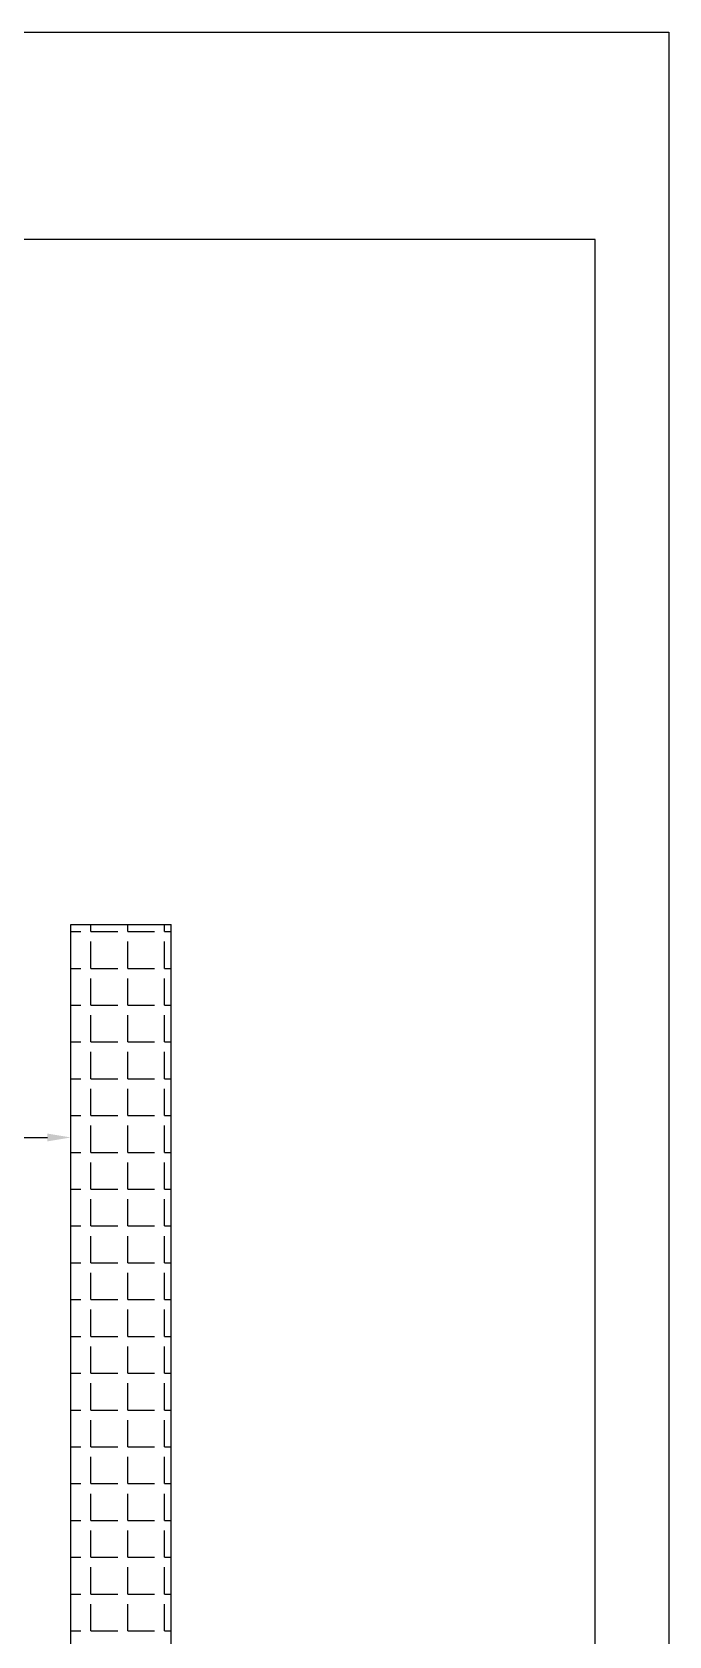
# Model space of a CAD drawing. Extents: x -4069 to -3649, y -4303 to -3709.
# Drawn here: x -3744 to -3648.9, y -3948.5 to -3708.9 of the extents above; entities that cross this region are included whole.
import ezdxf

# ---------------------------------------------------------------- set-up
doc = ezdxf.new("R2010")
doc.units = 0
doc.header["$LTSCALE"] = 7
doc.layers.get('0').update_dxf_attribs({"color": 2, "linetype": 'CONTINUOUS'})
for name, color, linetype in [('D', 2, 'CONTINUOUS'), ('DIM', 2, 'CONTINUOUS'), ('HT', 3, 'CONTINUOUS')]:
    doc.layers.add(name, color=color, linetype=linetype)

msp = doc.modelspace()

# ---------------------------------------------------------------- linework, layer by layer
at = {"color": 4}
for p, q in [((-3659.87288, -3739.89074), (-4034.87288, -3739.89074)), ((-3659.87288, -4288.89074), (-3659.87288, -3739.89074))]:
    msp.add_line(p, q, dxfattribs=at)
at = {"layer": 'D'}
msp.add_lwpolyline([(-4068.87288, -3708.89074), (-3648.87288, -3708.89074), (-3648.87288, -4302.89074), (-4068.87288, -4302.89074)], close=True, dxfattribs=at)
at = {"layer": 'DIM'}
for p, q in [((-3738.20317, -3880.78463), (-3738.20317, -3872.05772)), ((-3816.62997, -3874.05772), (-3741.70317, -3874.05772))]:
    msp.add_line(p, q, dxfattribs=at)
msp.add_solid([(-3741.70317, -3873.47438), (-3741.70317, -3874.64105), (-3738.20317, -3874.05772)], dxfattribs=at)
at = {"layer": 'HT', "ltscale": 0.5}
for p, q in [((-3738.20317, -3842.25204), (-3723.20317, -3842.25204)), ((-3738.20317, -4221.75204), (-3738.20317, -3842.25204)), ((-3738.20317, -3843.28463), (-3736.71517, -3843.28463)), ((-3735.21517, -3843.28463), (-3735.21517, -3842.25204)), ((-3735.21517, -3843.28463), (-3731.21517, -3843.28463)), ((-3729.71517, -3843.28463), (-3729.71517, -3842.25204)), ((-3729.71517, -3843.28463), (-3725.71517, -3843.28463)), ((-3724.21517, -3843.28463), (-3724.21517, -3842.25204)), ((-3724.21517, -3843.28463), (-3723.20317, -3843.28463)), ((-3723.20317, -4228.15204), (-3723.20317, -3842.25204)), ((-3735.21517, -3848.78463), (-3735.21517, -3844.78463)), ((-3729.71517, -3848.78463), (-3729.71517, -3844.78463)), ((-3724.21517, -3848.78463), (-3724.21517, -3844.78463)), ((-3738.20317, -3848.78463), (-3736.71517, -3848.78463)), ((-3735.21517, -3848.78463), (-3731.21517, -3848.78463)), ((-3735.21517, -3854.28463), (-3735.21517, -3850.28463)), ((-3729.71517, -3848.78463), (-3725.71517, -3848.78463)), ((-3729.71517, -3854.28463), (-3729.71517, -3850.28463)), ((-3724.21517, -3848.78463), (-3723.20317, -3848.78463)), ((-3724.21517, -3854.28463), (-3724.21517, -3850.28463)), ((-3738.20317, -3854.28463), (-3736.71517, -3854.28463)), ((-3735.21517, -3854.28463), (-3731.21517, -3854.28463)), ((-3735.21517, -3859.78463), (-3735.21517, -3855.78463)), ((-3729.71517, -3854.28463), (-3725.71517, -3854.28463)), ((-3729.71517, -3859.78463), (-3729.71517, -3855.78463)), ((-3724.21517, -3854.28463), (-3723.20317, -3854.28463)), ((-3724.21517, -3859.78463), (-3724.21517, -3855.78463)), ((-3738.20317, -3859.78463), (-3736.71517, -3859.78463)), ((-3735.21517, -3859.78463), (-3731.21517, -3859.78463)), ((-3729.71517, -3859.78463), (-3725.71517, -3859.78463)), ((-3724.21517, -3859.78463), (-3723.20317, -3859.78463)), ((-3735.21517, -3865.28463), (-3735.21517, -3861.28463)), ((-3729.71517, -3865.28463), (-3729.71517, -3861.28463)), ((-3724.21517, -3865.28463), (-3724.21517, -3861.28463)), ((-3738.20317, -3865.28463), (-3736.71517, -3865.28463)), ((-3735.21517, -3865.28463), (-3731.21517, -3865.28463)), ((-3729.71517, -3865.28463), (-3725.71517, -3865.28463)), ((-3724.21517, -3865.28463), (-3723.20317, -3865.28463)), ((-3735.21517, -3870.78463), (-3735.21517, -3866.78463)), ((-3729.71517, -3870.78463), (-3729.71517, -3866.78463)), ((-3724.21517, -3870.78463), (-3724.21517, -3866.78463)), ((-3738.20317, -3870.78463), (-3736.71517, -3870.78463)), ((-3735.21517, -3870.78463), (-3731.21517, -3870.78463)), ((-3735.21517, -3876.28463), (-3735.21517, -3872.28463)), ((-3729.71517, -3870.78463), (-3725.71517, -3870.78463)), ((-3729.71517, -3876.28463), (-3729.71517, -3872.28463)), ((-3724.21517, -3870.78463), (-3723.20317, -3870.78463)), ((-3724.21517, -3876.28463), (-3724.21517, -3872.28463)), ((-3738.20317, -3876.28463), (-3736.71517, -3876.28463)), ((-3735.21517, -3876.28463), (-3731.21517, -3876.28463)), ((-3729.71517, -3876.28463), (-3725.71517, -3876.28463)), ((-3724.21517, -3876.28463), (-3723.20317, -3876.28463)), ((-3735.21517, -3881.78463), (-3735.21517, -3877.78463)), ((-3729.71517, -3881.78463), (-3729.71517, -3877.78463)), ((-3724.21517, -3881.78463), (-3724.21517, -3877.78463)), ((-3738.20317, -3881.78463), (-3736.71517, -3881.78463)), ((-3735.21517, -3881.78463), (-3731.21517, -3881.78463)), ((-3729.71517, -3881.78463), (-3725.71517, -3881.78463)), ((-3724.21517, -3881.78463), (-3723.20317, -3881.78463)), ((-3735.21517, -3887.28463), (-3735.21517, -3883.28463)), ((-3729.71517, -3887.28463), (-3729.71517, -3883.28463)), ((-3724.21517, -3887.28463), (-3724.21517, -3883.28463)), ((-3738.20317, -3887.28463), (-3736.71517, -3887.28463)), ((-3735.21517, -3887.28463), (-3731.21517, -3887.28463)), ((-3735.21517, -3892.78463), (-3735.21517, -3888.78463)), ((-3729.71517, -3887.28463), (-3725.71517, -3887.28463)), ((-3729.71517, -3892.78463), (-3729.71517, -3888.78463)), ((-3724.21517, -3887.28463), (-3723.20317, -3887.28463)), ((-3724.21517, -3892.78463), (-3724.21517, -3888.78463)), ((-3738.20317, -3892.78463), (-3736.71517, -3892.78463)), ((-3738.20317, -3892.78463), (-3736.71517, -3892.78463)), ((-3735.21517, -3892.78463), (-3731.21517, -3892.78463)), ((-3729.71517, -3892.78463), (-3725.71517, -3892.78463)), ((-3724.21517, -3892.78463), (-3723.20317, -3892.78463)), ((-3735.21517, -3898.28463), (-3735.21517, -3894.28463)), ((-3729.71517, -3898.28463), (-3729.71517, -3894.28463)), ((-3724.21517, -3898.28463), (-3724.21517, -3894.28463)), ((-3738.20317, -3898.28463), (-3736.71517, -3898.28463)), ((-3735.21517, -3898.28463), (-3731.21517, -3898.28463)), ((-3729.71517, -3898.28463), (-3725.71517, -3898.28463)), ((-3724.21517, -3898.28463), (-3723.20317, -3898.28463)), ((-3735.21517, -3903.78463), (-3735.21517, -3899.78463)), ((-3729.71517, -3903.78463), (-3729.71517, -3899.78463)), ((-3724.21517, -3903.78463), (-3724.21517, -3899.78463)), ((-3738.20317, -3903.78463), (-3736.71517, -3903.78463)), ((-3735.21517, -3903.78463), (-3731.21517, -3903.78463)), ((-3729.71517, -3903.78463), (-3725.71517, -3903.78463)), ((-3724.21517, -3903.78463), (-3723.20317, -3903.78463)), ((-3735.21517, -3909.28463), (-3735.21517, -3905.28463)), ((-3729.71517, -3909.28463), (-3729.71517, -3905.28463)), ((-3724.21517, -3909.28463), (-3724.21517, -3905.28463)), ((-3738.20317, -3909.28463), (-3736.71517, -3909.28463)), ((-3735.21517, -3909.28463), (-3731.21517, -3909.28463)), ((-3735.21517, -3914.78463), (-3735.21517, -3910.78463)), ((-3729.71517, -3909.28463), (-3725.71517, -3909.28463)), ((-3729.71517, -3914.78463), (-3729.71517, -3910.78463)), ((-3724.21517, -3909.28463), (-3723.20317, -3909.28463)), ((-3724.21517, -3914.78463), (-3724.21517, -3910.78463)), ((-3738.20317, -3914.78463), (-3736.71517, -3914.78463)), ((-3735.21517, -3914.78463), (-3731.21517, -3914.78463)), ((-3729.71517, -3914.78463), (-3725.71517, -3914.78463)), ((-3724.21517, -3914.78463), (-3723.20317, -3914.78463)), ((-3735.21517, -3920.28463), (-3735.21517, -3916.28463)), ((-3729.71517, -3920.28463), (-3729.71517, -3916.28463)), ((-3724.21517, -3920.28463), (-3724.21517, -3916.28463)), ((-3738.20317, -3920.28463), (-3736.71517, -3920.28463)), ((-3735.21517, -3920.28463), (-3731.21517, -3920.28463)), ((-3729.71517, -3920.28463), (-3725.71517, -3920.28463)), ((-3724.21517, -3920.28463), (-3723.20317, -3920.28463)), ((-3735.21517, -3925.78463), (-3735.21517, -3921.78463)), ((-3729.71517, -3925.78463), (-3729.71517, -3921.78463)), ((-3724.21517, -3925.78463), (-3724.21517, -3921.78463)), ((-3738.20317, -3925.78463), (-3736.71517, -3925.78463)), ((-3735.21517, -3925.78463), (-3731.21517, -3925.78463)), ((-3735.21517, -3931.28463), (-3735.21517, -3927.28463)), ((-3729.71517, -3925.78463), (-3725.71517, -3925.78463)), ((-3729.71517, -3931.28463), (-3729.71517, -3927.28463)), ((-3724.21517, -3925.78463), (-3723.20317, -3925.78463)), ((-3724.21517, -3931.28463), (-3724.21517, -3927.28463)), ((-3738.20317, -3931.28463), (-3736.71517, -3931.28463)), ((-3735.21517, -3931.28463), (-3731.21517, -3931.28463)), ((-3729.71517, -3931.28463), (-3725.71517, -3931.28463)), ((-3724.21517, -3931.28463), (-3723.20317, -3931.28463)), ((-3735.21517, -3936.78463), (-3735.21517, -3932.78463)), ((-3729.71517, -3936.78463), (-3729.71517, -3932.78463)), ((-3724.21517, -3936.78463), (-3724.21517, -3932.78463)), ((-3738.20317, -3936.78463), (-3736.71517, -3936.78463)), ((-3735.21517, -3936.78463), (-3731.21517, -3936.78463)), ((-3729.71517, -3936.78463), (-3725.71517, -3936.78463)), ((-3724.21517, -3936.78463), (-3723.20317, -3936.78463)), ((-3735.21517, -3942.28463), (-3735.21517, -3938.28463)), ((-3729.71517, -3942.28463), (-3729.71517, -3938.28463)), ((-3724.21517, -3942.28463), (-3724.21517, -3938.28463)), ((-3738.20317, -3942.28463), (-3736.71517, -3942.28463)), ((-3735.21517, -3942.28463), (-3731.21517, -3942.28463)), ((-3735.21517, -3947.78463), (-3735.21517, -3943.78463)), ((-3729.71517, -3942.28463), (-3725.71517, -3942.28463)), ((-3729.71517, -3947.78463), (-3729.71517, -3943.78463)), ((-3724.21517, -3942.28463), (-3723.20317, -3942.28463)), ((-3724.21517, -3947.78463), (-3724.21517, -3943.78463)), ((-3738.20317, -3947.78463), (-3736.71517, -3947.78463)), ((-3735.21517, -3947.78463), (-3731.21517, -3947.78463)), ((-3729.71517, -3947.78463), (-3725.71517, -3947.78463)), ((-3724.21517, -3947.78463), (-3723.20317, -3947.78463))]:
    msp.add_line(p, q, dxfattribs=at)

doc.saveas('drawing.dxf')
